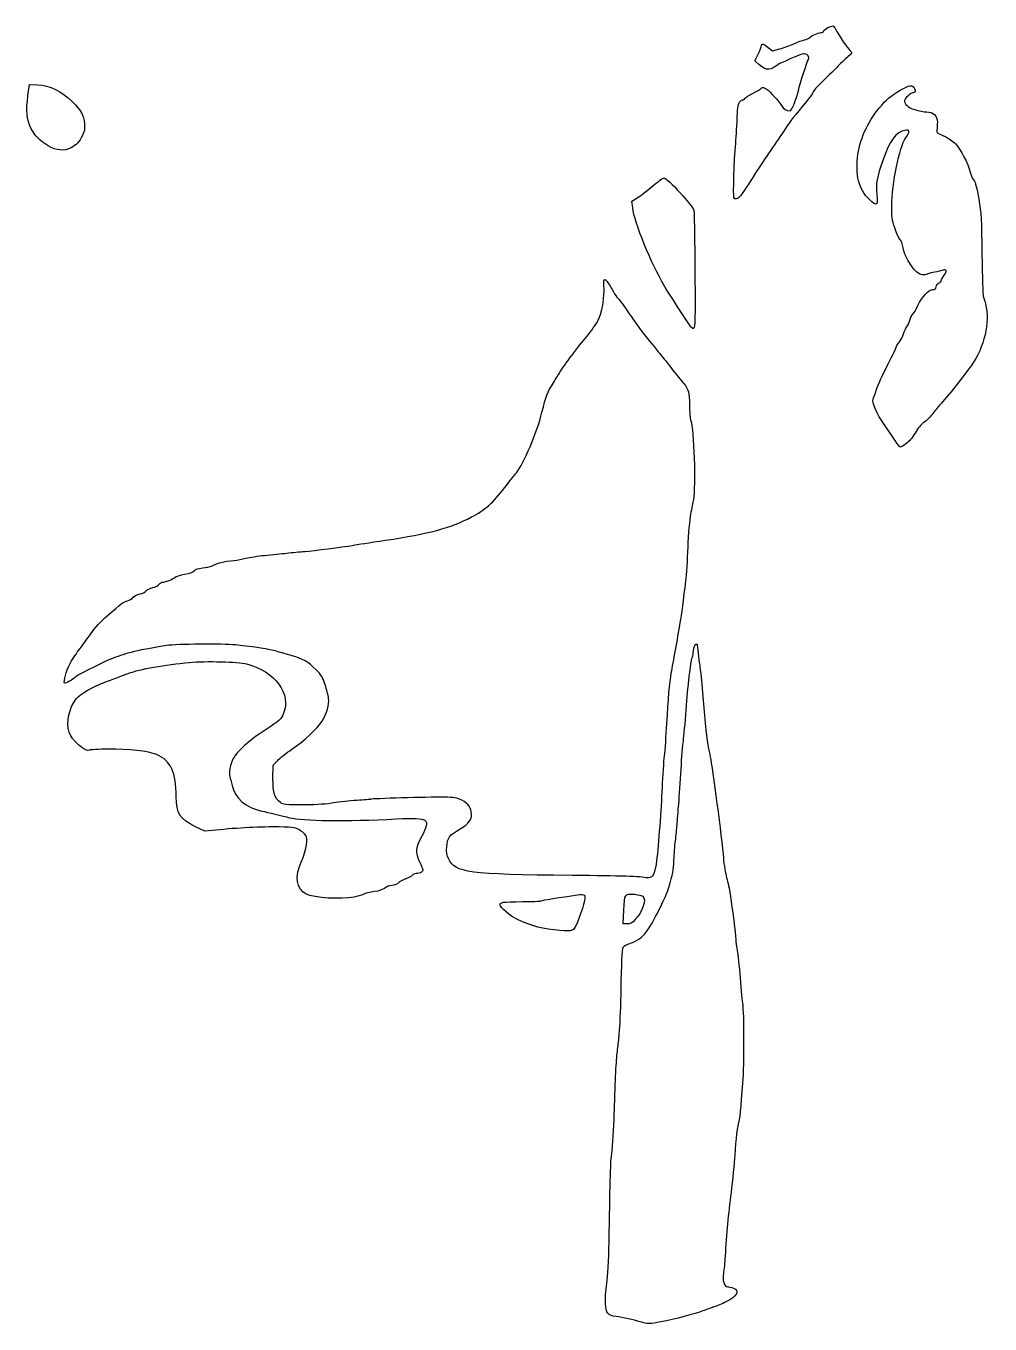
# Model space of a CAD drawing. Header units: centimetres. Extents: x -14 to 13.3, y -17.7 to 18.7.
# Drawn here: x -10.76 to 12.08, y -16.63 to 14.13 of the extents above; entities that cross this region are included whole.
import ezdxf

# ---------------------------------------------------------------- set-up
doc = ezdxf.new("R2010")
doc.units = ezdxf.units.CM
doc.header["$MEASUREMENT"] = 0
doc.layers.add('Layer 1', color=7, linetype='Continuous')

msp = doc.modelspace()

# ---------------------------------------------------------------- linework, layer by layer
at = {"layer": 'Layer 1'}
for points, knots in [([(6.15045, 10.08467), (6.18012, 10.11741), (6.30957, 10.31089), (6.43811, 10.51462), (6.43811, 10.51462), (6.56666, 10.71835), (6.72326, 10.95647), (6.78612, 11.04379), (6.78612, 11.04379), (6.84899, 11.1311), (6.98914, 11.33673), (7.09757, 11.50075), (7.09757, 11.50075), (7.36714, 11.90851), (7.35831, 11.89661), (7.6337, 12.22365), (7.6337, 12.22365), (7.76831, 12.38351), (7.87844, 12.52827), (7.87844, 12.54534), (7.87844, 12.54534), (7.87844, 12.56241), (7.90767, 12.60659), (7.9434, 12.64352), (7.9434, 12.64352), (8.19143, 12.89987), (8.60702, 13.30897), (8.7029, 13.39115), (8.7029, 13.39115), (8.81769, 13.48954), (8.8177, 13.48956), (8.76245, 13.53667), (8.76245, 13.53667), (8.70476, 13.58585), (8.49878, 13.8918), (8.42344, 14.04019), (8.42344, 14.04019), (8.39943, 14.08748), (8.36996, 14.12618), (8.35795, 14.12618), (8.35795, 14.12618), (8.29428, 14.12618), (8.16491, 14.06125), (8.14153, 14.01756), (8.14153, 14.01756), (8.12677, 13.98999), (8.09276, 13.96743), (8.06594, 13.96743), (8.06594, 13.96743), (7.99816, 13.96743), (7.84103, 13.89895), (7.80262, 13.85266), (7.80262, 13.85266), (7.78507, 13.83151), (7.72934, 13.80645), (7.67878, 13.79697), (7.67878, 13.79697), (7.62822, 13.78748), (7.51501, 13.74575), (7.4272, 13.70422), (7.4272, 13.70422), (7.33939, 13.66269), (7.19047, 13.60785), (7.09627, 13.58235), (7.09627, 13.58235), (7.09627, 13.58235), (6.92499, 13.53599), (6.92499, 13.53599), (6.92499, 13.53599), (6.92499, 13.53599), (6.82118, 13.61942), (6.82118, 13.61942), (6.82118, 13.61942), (6.70528, 13.71256), (6.66135, 13.72366), (6.66135, 13.65982), (6.66135, 13.65982), (6.66135, 13.63615), (6.62508, 13.54542), (6.58076, 13.45819), (6.58076, 13.45819), (6.53643, 13.37096), (6.50369, 13.29637), (6.508, 13.29242), (6.508, 13.29242), (6.74837, 13.07247), (6.8332, 13.05204), (7.00111, 13.17368), (7.00111, 13.17368), (7.06137, 13.21734), (7.11739, 13.25306), (7.12559, 13.25306), (7.12559, 13.25306), (7.13379, 13.25306), (7.1964, 13.27855), (7.26472, 13.3097), (7.26472, 13.3097), (7.53366, 13.43232), (7.62071, 13.46472), (7.68125, 13.46472), (7.68125, 13.46472), (7.7548, 13.46472), (7.80682, 13.38761), (7.77145, 13.331), (7.77145, 13.331), (7.73885, 13.27883), (7.57625, 12.77092), (7.53474, 12.59159), (7.53474, 12.59159), (7.48754, 12.38772), (7.37596, 12.11527), (7.33983, 12.1157), (7.33983, 12.1157), (7.25132, 12.11676), (7.18503, 12.15779), (7.13252, 12.24402), (7.13252, 12.24402), (7.1003, 12.29694), (7.00302, 12.41465), (6.91636, 12.5056), (6.91636, 12.5056), (6.76689, 12.66246), (6.68519, 12.7045), (6.6477, 12.64385), (6.6477, 12.64385), (6.63848, 12.62894), (6.54848, 12.57521), (6.4477, 12.52445), (6.4477, 12.52445), (6.34692, 12.4737), (6.26446, 12.42042), (6.26446, 12.40605), (6.26446, 12.40605), (6.26446, 12.39168), (6.24844, 12.37992), (6.22887, 12.37992), (6.22887, 12.37992), (6.2093, 12.37992), (6.17225, 12.35668), (6.14654, 12.32827), (6.14654, 12.32827), (6.10938, 12.28721), (6.09748, 12.21534), (6.08851, 11.9777), (6.08851, 11.9777), (6.0823, 11.81329), (6.06486, 11.52994), (6.04975, 11.34804), (6.04975, 11.34804), (6.01423, 10.92037), (5.98873, 10.11877), (6.00897, 10.06604), (6.00897, 10.06604), (6.03126, 10.00795), (6.08764, 10.01537), (6.15042, 10.08466), (6.15042, 10.08466), (6.15042, 10.08466), (6.15045, 10.08467), (6.15045, 10.08467)], [0, 0, 0, 0, 0.02439024, 0.02439024, 0.02439024, 0.02439024, 0.04878049, 0.04878049, 0.04878049, 0.04878049, 0.07317073, 0.07317073, 0.07317073, 0.07317073, 0.09756098, 0.09756098, 0.09756098, 0.09756098, 0.12195122, 0.12195122, 0.12195122, 0.12195122, 0.14634146, 0.14634146, 0.14634146, 0.14634146, 0.17073171, 0.17073171, 0.17073171, 0.17073171, 0.19512195, 0.19512195, 0.19512195, 0.19512195, 0.2195122, 0.2195122, 0.2195122, 0.2195122, 0.24390244, 0.24390244, 0.24390244, 0.24390244, 0.26829268, 0.26829268, 0.26829268, 0.26829268, 0.29268293, 0.29268293, 0.29268293, 0.29268293, 0.31707317, 0.31707317, 0.31707317, 0.31707317, 0.34146341, 0.34146341, 0.34146341, 0.34146341, 0.36585366, 0.36585366, 0.36585366, 0.36585366, 0.3902439, 0.3902439, 0.3902439, 0.3902439, 0.41463415, 0.41463415, 0.41463415, 0.41463415, 0.43902439, 0.43902439, 0.43902439, 0.43902439, 0.46341463, 0.46341463, 0.46341463, 0.46341463, 0.48780488, 0.48780488, 0.48780488, 0.48780488, 0.51219512, 0.51219512, 0.51219512, 0.51219512, 0.53658537, 0.53658537, 0.53658537, 0.53658537, 0.56097561, 0.56097561, 0.56097561, 0.56097561, 0.58536585, 0.58536585, 0.58536585, 0.58536585, 0.6097561, 0.6097561, 0.6097561, 0.6097561, 0.63414634, 0.63414634, 0.63414634, 0.63414634, 0.65853659, 0.65853659, 0.65853659, 0.65853659, 0.68292683, 0.68292683, 0.68292683, 0.68292683, 0.70731707, 0.70731707, 0.70731707, 0.70731707, 0.73170732, 0.73170732, 0.73170732, 0.73170732, 0.75609756, 0.75609756, 0.75609756, 0.75609756, 0.7804878, 0.7804878, 0.7804878, 0.7804878, 0.80487805, 0.80487805, 0.80487805, 0.80487805, 0.82926829, 0.82926829, 0.82926829, 0.82926829, 0.85365854, 0.85365854, 0.85365854, 0.85365854, 0.87804878, 0.87804878, 0.87804878, 0.87804878, 0.90243902, 0.90243902, 0.90243902, 0.90243902, 0.92682927, 0.92682927, 0.92682927, 0.92682927, 0.95121951, 0.95121951, 0.95121951, 0.95121951, 1, 1, 1, 1]), ([(-9.69546, 11.23965), (-9.57352, 11.30218), (-9.50122, 11.38034), (-9.4251, 11.53188), (-9.4251, 11.53188), (-9.37694, 11.62775), (-9.36839, 11.67944), (-9.37895, 11.81089), (-9.37895, 11.81089), (-9.39583, 12.02122), (-9.44827, 12.11702), (-9.66554, 12.33445), (-9.66554, 12.33445), (-9.90938, 12.57848), (-10.2027, 12.71995), (-10.48589, 12.73013), (-10.48589, 12.73013), (-10.48589, 12.73013), (-10.68037, 12.73712), (-10.68037, 12.73712), (-10.68037, 12.73712), (-10.68037, 12.73712), (-10.71568, 12.47254), (-10.71568, 12.47254), (-10.71568, 12.47254), (-10.76284, 12.11923), (-10.74296, 11.90547), (-10.64434, 11.70525), (-10.64434, 11.70525), (-10.55248, 11.51877), (-10.44952, 11.41301), (-10.23386, 11.28362), (-10.23386, 11.28362), (-10.0467, 11.17133), (-9.85864, 11.15597), (-9.69547, 11.23965), (-9.69547, 11.23965), (-9.69547, 11.23965), (-9.69546, 11.23965), (-9.69546, 11.23965)], [0, 0, 0, 0, 0.09090909, 0.09090909, 0.09090909, 0.09090909, 0.18181818, 0.18181818, 0.18181818, 0.18181818, 0.27272727, 0.27272727, 0.27272727, 0.27272727, 0.36363636, 0.36363636, 0.36363636, 0.36363636, 0.45454545, 0.45454545, 0.45454545, 0.45454545, 0.54545455, 0.54545455, 0.54545455, 0.54545455, 0.63636364, 0.63636364, 0.63636364, 0.63636364, 0.72727273, 0.72727273, 0.72727273, 0.72727273, 0.81818182, 0.81818182, 0.81818182, 0.81818182, 1, 1, 1, 1]), ([(10.08329, 4.22773), (10.15321, 4.27583), (10.23251, 4.3695), (10.2977, 4.48097), (10.2977, 4.48097), (10.36084, 4.58894), (10.44319, 4.68716), (10.50901, 4.73303), (10.50901, 4.73303), (10.56833, 4.77437), (10.66449, 4.87037), (10.7227, 4.94637), (10.7227, 4.94637), (10.78091, 5.02237), (10.8583, 5.117), (10.89468, 5.15665), (10.89468, 5.15665), (11.0244, 5.29804), (11.50214, 5.89609), (11.63057, 6.07785), (11.63057, 6.07785), (11.94258, 6.51943), (12.07522, 7.09486), (11.96819, 7.54253), (11.96819, 7.54253), (11.94847, 7.62503), (11.92392, 7.70614), (11.91364, 7.72277), (11.91364, 7.72277), (11.90336, 7.73941), (11.88962, 8.18043), (11.8831, 8.70283), (11.8831, 8.70283), (11.87271, 9.53666), (11.86377, 9.69769), (11.80991, 10.02157), (11.80991, 10.02157), (11.76485, 10.29253), (11.73268, 10.4128), (11.68876, 10.47447), (11.68876, 10.47447), (11.65587, 10.52065), (11.61812, 10.60671), (11.60487, 10.66571), (11.60487, 10.66571), (11.56231, 10.85515), (11.37304, 11.21516), (11.25513, 11.33097), (11.25513, 11.33097), (11.19372, 11.39129), (11.08452, 11.46919), (11.01246, 11.50408), (11.01246, 11.50408), (10.94041, 11.53897), (10.8636, 11.57612), (10.84177, 11.58663), (10.84177, 11.58663), (10.81671, 11.5987), (10.80676, 11.62895), (10.81476, 11.66871), (10.81476, 11.66871), (10.82173, 11.70334), (10.82733, 11.78362), (10.8272, 11.8471), (10.8272, 11.8471), (10.82688, 12.00035), (10.73184, 12.08887), (10.56762, 12.08887), (10.56762, 12.08887), (10.50577, 12.08887), (10.3813, 12.11382), (10.29102, 12.1443), (10.29102, 12.1443), (10.12896, 12.19903), (10.04802, 12.26987), (10.04802, 12.35698), (10.04802, 12.35698), (10.04802, 12.4074), (10.19172, 12.53865), (10.24693, 12.53865), (10.24693, 12.53865), (10.30086, 12.53865), (10.31856, 12.58392), (10.2874, 12.64214), (10.2874, 12.64214), (10.23389, 12.74213), (10.1643, 12.73415), (9.94859, 12.6033), (9.94859, 12.6033), (9.69253, 12.44797), (9.63038, 12.39573), (9.45541, 12.18874), (9.45541, 12.18874), (9.17343, 11.85515), (8.97688, 11.40725), (8.93549, 11.00396), (8.93549, 11.00396), (8.88566, 10.51836), (8.99001, 10.19952), (9.27813, 9.95709), (9.27813, 9.95709), (9.39643, 9.85755), (9.42017, 9.89335), (9.39204, 10.12888), (9.39204, 10.12888), (9.36376, 10.36563), (9.39939, 10.57126), (9.53222, 10.93792), (9.53222, 10.93792), (9.70434, 11.41305), (9.85218, 11.61482), (10.05624, 11.6531), (10.05624, 11.6531), (10.18102, 11.67651), (10.18627, 11.6272), (10.07561, 11.47141), (10.07561, 11.47141), (9.93079, 11.26754), (9.74934, 10.38444), (9.74582, 9.86636), (9.74582, 9.86636), (9.74399, 9.59713), (9.75251, 9.53658), (9.81977, 9.34055), (9.81977, 9.34055), (9.86158, 9.2187), (9.91659, 9.09821), (9.94202, 9.07278), (9.94202, 9.07278), (9.96745, 9.04735), (10.00076, 8.95655), (10.01605, 8.87099), (10.01605, 8.87099), (10.04818, 8.69117), (10.19886, 8.42036), (10.33166, 8.30376), (10.33166, 8.30376), (10.42326, 8.22333), (10.51692, 8.20598), (10.60501, 8.25313), (10.60501, 8.25313), (10.63294, 8.26808), (10.70658, 8.28739), (10.76864, 8.29604), (10.76864, 8.29604), (10.8307, 8.30469), (10.9102, 8.32267), (10.94531, 8.33599), (10.94531, 8.33599), (11.04858, 8.37516), (11.06899, 8.32217), (10.99036, 8.21907), (10.99036, 8.21907), (10.9523, 8.16917), (10.92116, 8.115), (10.92116, 8.0987), (10.92116, 8.0987), (10.92116, 8.0824), (10.89749, 8.05639), (10.86856, 8.0409), (10.86856, 8.0409), (10.83963, 8.02542), (10.80857, 7.98333), (10.79955, 7.94737), (10.79955, 7.94737), (10.78747, 7.89925), (10.76536, 7.88199), (10.71576, 7.88199), (10.71576, 7.88199), (10.62303, 7.88199), (10.46801, 7.71305), (10.3675, 7.50247), (10.3675, 7.50247), (10.32312, 7.40947), (10.26888, 7.31851), (10.24698, 7.30033), (10.24698, 7.30033), (10.22508, 7.28215), (10.19411, 7.21807), (10.17815, 7.15792), (10.17815, 7.15792), (10.16219, 7.09777), (10.12841, 7.02474), (10.10308, 6.99564), (10.10308, 6.99564), (10.07775, 6.96654), (10.04278, 6.89266), (10.02536, 6.83147), (10.02536, 6.83147), (10.00795, 6.77028), (9.96425, 6.68522), (9.92826, 6.64244), (9.92826, 6.64244), (9.89227, 6.59967), (9.86282, 6.55319), (9.86282, 6.53915), (9.86282, 6.53915), (9.86282, 6.52512), (9.7693, 6.33038), (9.65499, 6.10641), (9.65499, 6.10641), (9.54068, 5.88243), (9.4199, 5.61584), (9.38658, 5.51397), (9.38658, 5.51397), (9.35326, 5.41211), (9.3164, 5.30903), (9.30468, 5.28491), (9.30468, 5.28491), (9.27062, 5.21486), (9.39701, 4.92945), (9.57233, 4.68053), (9.57233, 4.68053), (9.65945, 4.55684), (9.7753, 4.38717), (9.82977, 4.3035), (9.82977, 4.3035), (9.88425, 4.21983), (9.93861, 4.15136), (9.95059, 4.15136), (9.95059, 4.15136), (9.96256, 4.15136), (10.02228, 4.18571), (10.08331, 4.2277), (10.08331, 4.2277), (10.08331, 4.2277), (10.08329, 4.22773), (10.08329, 4.22773)], [0, 0, 0, 0, 0.01724138, 0.01724138, 0.01724138, 0.01724138, 0.03448276, 0.03448276, 0.03448276, 0.03448276, 0.05172414, 0.05172414, 0.05172414, 0.05172414, 0.06896552, 0.06896552, 0.06896552, 0.06896552, 0.0862069, 0.0862069, 0.0862069, 0.0862069, 0.10344828, 0.10344828, 0.10344828, 0.10344828, 0.12068966, 0.12068966, 0.12068966, 0.12068966, 0.13793103, 0.13793103, 0.13793103, 0.13793103, 0.15517241, 0.15517241, 0.15517241, 0.15517241, 0.17241379, 0.17241379, 0.17241379, 0.17241379, 0.18965517, 0.18965517, 0.18965517, 0.18965517, 0.20689655, 0.20689655, 0.20689655, 0.20689655, 0.22413793, 0.22413793, 0.22413793, 0.22413793, 0.24137931, 0.24137931, 0.24137931, 0.24137931, 0.25862069, 0.25862069, 0.25862069, 0.25862069, 0.27586207, 0.27586207, 0.27586207, 0.27586207, 0.29310345, 0.29310345, 0.29310345, 0.29310345, 0.31034483, 0.31034483, 0.31034483, 0.31034483, 0.32758621, 0.32758621, 0.32758621, 0.32758621, 0.34482759, 0.34482759, 0.34482759, 0.34482759, 0.36206897, 0.36206897, 0.36206897, 0.36206897, 0.37931034, 0.37931034, 0.37931034, 0.37931034, 0.39655172, 0.39655172, 0.39655172, 0.39655172, 0.4137931, 0.4137931, 0.4137931, 0.4137931, 0.43103448, 0.43103448, 0.43103448, 0.43103448, 0.44827586, 0.44827586, 0.44827586, 0.44827586, 0.46551724, 0.46551724, 0.46551724, 0.46551724, 0.48275862, 0.48275862, 0.48275862, 0.48275862, 0.5, 0.5, 0.5, 0.5, 0.51724138, 0.51724138, 0.51724138, 0.51724138, 0.53448276, 0.53448276, 0.53448276, 0.53448276, 0.55172414, 0.55172414, 0.55172414, 0.55172414, 0.56896552, 0.56896552, 0.56896552, 0.56896552, 0.5862069, 0.5862069, 0.5862069, 0.5862069, 0.60344828, 0.60344828, 0.60344828, 0.60344828, 0.62068966, 0.62068966, 0.62068966, 0.62068966, 0.63793103, 0.63793103, 0.63793103, 0.63793103, 0.65517241, 0.65517241, 0.65517241, 0.65517241, 0.67241379, 0.67241379, 0.67241379, 0.67241379, 0.68965517, 0.68965517, 0.68965517, 0.68965517, 0.70689655, 0.70689655, 0.70689655, 0.70689655, 0.72413793, 0.72413793, 0.72413793, 0.72413793, 0.74137931, 0.74137931, 0.74137931, 0.74137931, 0.75862069, 0.75862069, 0.75862069, 0.75862069, 0.77586207, 0.77586207, 0.77586207, 0.77586207, 0.79310345, 0.79310345, 0.79310345, 0.79310345, 0.81034483, 0.81034483, 0.81034483, 0.81034483, 0.82758621, 0.82758621, 0.82758621, 0.82758621, 0.84482759, 0.84482759, 0.84482759, 0.84482759, 0.86206897, 0.86206897, 0.86206897, 0.86206897, 0.87931034, 0.87931034, 0.87931034, 0.87931034, 0.89655172, 0.89655172, 0.89655172, 0.89655172, 0.9137931, 0.9137931, 0.9137931, 0.9137931, 0.93103448, 0.93103448, 0.93103448, 0.93103448, 0.94827586, 0.94827586, 0.94827586, 0.94827586, 0.96551724, 0.96551724, 0.96551724, 0.96551724, 1, 1, 1, 1]), ([(5.08336, 8.32519), (5.07802, 9.07826), (5.06782, 9.71998), (5.0607, 9.75122), (5.0607, 9.75122), (5.03534, 9.86253), (4.43007, 10.52784), (4.35417, 10.52784), (4.35417, 10.52784), (4.32743, 10.52784), (4.20755, 10.44305), (4.08778, 10.33941), (4.08778, 10.33941), (3.96801, 10.23577), (3.80739, 10.11083), (3.73085, 10.06177), (3.73085, 10.06177), (3.73085, 10.06177), (3.59169, 9.97255), (3.59169, 9.97255), (3.59169, 9.97255), (3.59169, 9.97255), (3.60949, 9.82025), (3.60949, 9.82025), (3.60949, 9.82025), (3.65062, 9.46821), (4.04822, 8.49051), (4.36366, 7.96576), (4.36366, 7.96576), (4.53571, 7.67954), (4.93499, 7.06424), (4.98888, 7.00227), (4.98888, 7.00227), (5.09198, 6.88372), (5.09345, 6.90433), (5.08337, 8.32519), (5.08337, 8.32519), (5.08337, 8.32519), (5.08336, 8.32519), (5.08336, 8.32519)], [0, 0, 0, 0, 0.09090909, 0.09090909, 0.09090909, 0.09090909, 0.18181818, 0.18181818, 0.18181818, 0.18181818, 0.27272727, 0.27272727, 0.27272727, 0.27272727, 0.36363636, 0.36363636, 0.36363636, 0.36363636, 0.45454545, 0.45454545, 0.45454545, 0.45454545, 0.54545455, 0.54545455, 0.54545455, 0.54545455, 0.63636364, 0.63636364, 0.63636364, 0.63636364, 0.72727273, 0.72727273, 0.72727273, 0.72727273, 0.81818182, 0.81818182, 0.81818182, 0.81818182, 1, 1, 1, 1]), ([(4.02757, -6.04509), (4.09897, -6.01769), (4.15065, -5.88237), (4.17642, -5.65536), (4.17642, -5.65536), (4.22223, -5.25178), (4.283, -4.43568), (4.30576, -3.9184), (4.30576, -3.9184), (4.31825, -3.63463), (4.34076, -3.29531), (4.35579, -3.16434), (4.35579, -3.16434), (4.37082, -3.03337), (4.39578, -2.68809), (4.41125, -2.39705), (4.41125, -2.39705), (4.44148, -1.82859), (4.47798, -1.41835), (4.5172, -1.20642), (4.5172, -1.20642), (4.5662, -0.94167), (4.66013, -0.41133), (4.73043, -0.00257), (4.73043, -0.00257), (4.75704, 0.15218), (4.81202, 0.56282), (4.86148, 0.97639), (4.86148, 0.97639), (4.87802, 1.11463), (4.90193, 1.47778), (4.91463, 1.78337), (4.91463, 1.78337), (4.92733, 2.08896), (4.95737, 2.4402), (4.98139, 2.56389), (4.98139, 2.56389), (5.00541, 2.68758), (5.03534, 2.84236), (5.04788, 2.90785), (5.04788, 2.90785), (5.10547, 3.2084), (5.05984, 4.58644), (4.98612, 4.77316), (4.98612, 4.77316), (4.96868, 4.81732), (4.95478, 4.98165), (4.95478, 5.14358), (4.95478, 5.14358), (4.95478, 5.43948), (4.93203, 5.52588), (4.82031, 5.65431), (4.82031, 5.65431), (4.77423, 5.70728), (4.62866, 5.88856), (4.47311, 6.08667), (4.47311, 6.08667), (4.3836, 6.20068), (4.18227, 6.44992), (3.82435, 6.88983), (3.82435, 6.88983), (3.79761, 6.9227), (3.51824, 7.32154), (3.40119, 7.49397), (3.40119, 7.49397), (3.35344, 7.56431), (3.29056, 7.64519), (3.26145, 7.6737), (3.26145, 7.6737), (3.23235, 7.70221), (3.18472, 7.7704), (3.15562, 7.82523), (3.15562, 7.82523), (3.06714, 7.99193), (2.97973, 8.12015), (2.95457, 8.12015), (2.95457, 8.12015), (2.92653, 8.12015), (2.92597, 8.11395), (2.93039, 7.85461), (2.93039, 7.85461), (2.93466, 7.60414), (2.87687, 7.3221), (2.78353, 7.13786), (2.78353, 7.13786), (2.74391, 7.05966), (2.62562, 6.89447), (2.52066, 6.77078), (2.52066, 6.77078), (2.32764, 6.5433), (1.98281, 6.08262), (1.88562, 5.9224), (1.88562, 5.9224), (1.85652, 5.87442), (1.78778, 5.7629), (1.73288, 5.67459), (1.73288, 5.67459), (1.58572, 5.43788), (1.557, 5.3641), (1.46045, 4.97476), (1.46045, 4.97476), (1.33943, 4.48678), (1.03209, 3.75885), (0.85618, 3.54357), (0.85618, 3.54357), (0.81119, 3.48851), (0.68662, 3.32893), (0.57936, 3.18893), (0.57936, 3.18893), (0.30806, 2.83484), (0.1063, 2.65643), (-0.20681, 2.49372), (-0.20681, 2.49372), (-0.71223, 2.23108), (-1.21989, 2.0939), (-2.24187, 1.94382), (-2.24187, 1.94382), (-2.66563, 1.88159), (-2.88612, 1.84754), (-3.03562, 1.82126), (-3.03562, 1.82126), (-3.26019, 1.78179), (-3.95107, 1.6938), (-4.1601, 1.67805), (-4.1601, 1.67805), (-4.26924, 1.66983), (-4.45974, 1.6517), (-4.58343, 1.63776), (-4.58343, 1.63776), (-4.70712, 1.62382), (-4.94051, 1.60009), (-5.10207, 1.58502), (-5.10207, 1.58502), (-5.26363, 1.56995), (-5.46604, 1.53908), (-5.55186, 1.51641), (-5.55186, 1.51641), (-5.63769, 1.49374), (-5.76148, 1.47018), (-5.82697, 1.46406), (-5.82697, 1.46406), (-6.08182, 1.44021), (-6.23612, 1.40201), (-6.36937, 1.32979), (-6.36937, 1.32979), (-6.39847, 1.31401), (-6.49322, 1.29414), (-6.57991, 1.28562), (-6.57991, 1.28562), (-6.69132, 1.27467), (-6.74949, 1.25506), (-6.77835, 1.21873), (-6.77835, 1.21873), (-6.80582, 1.18413), (-6.87971, 1.15712), (-7.00437, 1.1361), (-7.00437, 1.1361), (-7.10623, 1.11893), (-7.21092, 1.08557), (-7.23701, 1.06198), (-7.23701, 1.06198), (-7.28891, 1.01504), (-7.45441, 0.95098), (-7.52542, 0.95035), (-7.52542, 0.95035), (-7.55006, 0.95014), (-7.5865, 0.9267), (-7.60641, 0.89829), (-7.60641, 0.89829), (-7.62631, 0.86988), (-7.69484, 0.83489), (-7.7587, 0.82054), (-7.7587, 0.82054), (-7.82256, 0.80619), (-7.89327, 0.77072), (-7.91584, 0.74172), (-7.91584, 0.74172), (-7.93841, 0.71272), (-8.00369, 0.68049), (-8.06092, 0.6701), (-8.06092, 0.6701), (-8.11815, 0.65971), (-8.19019, 0.62399), (-8.22101, 0.59074), (-8.22101, 0.59074), (-8.25183, 0.55748), (-8.31216, 0.52169), (-8.35508, 0.5112), (-8.35508, 0.5112), (-8.44218, 0.48991), (-8.50299, 0.44479), (-8.84055, 0.15101), (-8.84055, 0.15101), (-8.99026, 0.02071), (-9.12906, -0.13175), (-9.22595, -0.27232), (-9.22595, -0.27232), (-9.30923, -0.39316), (-9.44039, -0.57359), (-9.51743, -0.67329), (-9.51743, -0.67329), (-9.59446, -0.77299), (-9.68827, -0.91586), (-9.72589, -0.99079), (-9.72589, -0.99079), (-9.80774, -1.15378), (-9.87767, -1.4093), (-9.84887, -1.44016), (-9.84887, -1.44016), (-9.82903, -1.46143), (-9.63035, -1.35252), (-9.6003, -1.30389), (-9.6003, -1.30389), (-9.58059, -1.27199), (-9.0533, -1.00147), (-8.79712, -0.89182), (-8.79712, -0.89182), (-8.6839, -0.84336), (-8.48425, -0.77318), (-8.35344, -0.73586), (-8.35344, -0.73586), (-8.13339, -0.67308), (-8.00252, -0.64729), (-7.42769, -0.55342), (-7.42769, -0.55342), (-7.19899, -0.51608), (-6.09841, -0.50495), (-5.8005, -0.53697), (-5.8005, -0.53697), (-5.34108, -0.58635), (-4.98952, -0.64107), (-4.82779, -0.68838), (-4.82779, -0.68838), (-4.72976, -0.71706), (-4.56253, -0.76426), (-4.45617, -0.79327), (-4.45617, -0.79327), (-4.21193, -0.85989), (-4.07463, -0.94041), (-3.88933, -1.12571), (-3.88933, -1.12571), (-3.76534, -1.2497), (-3.73198, -1.30472), (-3.67595, -1.47766), (-3.67595, -1.47766), (-3.63942, -1.5904), (-3.60218, -1.73622), (-3.59318, -1.80171), (-3.59318, -1.80171), (-3.57247, -1.95245), (-3.63296, -2.16322), (-3.74849, -2.34285), (-3.74849, -2.34285), (-3.86335, -2.52146), (-4.17319, -2.81002), (-4.46467, -3.00985), (-4.46467, -3.00985), (-4.59546, -3.09952), (-4.74901, -3.22101), (-4.80587, -3.27982), (-4.80587, -3.27982), (-4.80587, -3.27982), (-4.90926, -3.38675), (-4.90926, -3.38675), (-4.90926, -3.38675), (-4.90926, -3.38675), (-4.91109, -3.69886), (-4.91109, -3.69886), (-4.91109, -3.69886), (-4.91313, -4.04747), (-4.87503, -4.17066), (-4.73328, -4.27385), (-4.73328, -4.27385), (-4.66359, -4.32457), (-4.62393, -4.32827), (-4.17765, -4.32557), (-4.17765, -4.32557), (-3.85023, -4.32359), (-3.62359, -4.30862), (-3.46652, -4.27859), (-3.46652, -4.27859), (-3.33972, -4.25435), (-3.09564, -4.22769), (-2.92412, -4.21934), (-2.92412, -4.21934), (-2.7526, -4.21099), (-2.60432, -4.19929), (-2.59461, -4.19334), (-2.59461, -4.19334), (-2.57199, -4.17949), (-1.24915, -4.14265), (-0.86603, -4.1452), (-0.86603, -4.1452), (-0.60445, -4.14694), (-0.56098, -4.15432), (-0.43669, -4.2181), (-0.43669, -4.2181), (-0.28298, -4.29697), (-0.21197, -4.40105), (-0.2087, -4.55228), (-0.2087, -4.55228), (-0.20582, -4.68567), (-0.27898, -4.7785), (-0.47946, -4.89584), (-0.47946, -4.89584), (-0.7404, -5.04856), (-0.77784, -5.09848), (-0.79328, -5.31423), (-0.79328, -5.31423), (-0.8038, -5.46127), (-0.79619, -5.51521), (-0.75296, -5.5999), (-0.75296, -5.5999), (-0.57994, -5.93892), (-0.30993, -5.97557), (2.17668, -5.99761), (2.17668, -5.99761), (3.36228, -6.00812), (3.77742, -6.02215), (3.96707, -6.05814), (3.96707, -6.05814), (3.9768, -6.05999), (4.00402, -6.0541), (4.02758, -6.04506), (4.02758, -6.04506), (4.02758, -6.04506), (4.02757, -6.04509), (4.02757, -6.04509)], [0, 0, 0, 0, 0.01204819, 0.01204819, 0.01204819, 0.01204819, 0.02409639, 0.02409639, 0.02409639, 0.02409639, 0.03614458, 0.03614458, 0.03614458, 0.03614458, 0.04819277, 0.04819277, 0.04819277, 0.04819277, 0.06024096, 0.06024096, 0.06024096, 0.06024096, 0.07228916, 0.07228916, 0.07228916, 0.07228916, 0.08433735, 0.08433735, 0.08433735, 0.08433735, 0.09638554, 0.09638554, 0.09638554, 0.09638554, 0.10843373, 0.10843373, 0.10843373, 0.10843373, 0.12048193, 0.12048193, 0.12048193, 0.12048193, 0.13253012, 0.13253012, 0.13253012, 0.13253012, 0.14457831, 0.14457831, 0.14457831, 0.14457831, 0.15662651, 0.15662651, 0.15662651, 0.15662651, 0.1686747, 0.1686747, 0.1686747, 0.1686747, 0.18072289, 0.18072289, 0.18072289, 0.18072289, 0.19277108, 0.19277108, 0.19277108, 0.19277108, 0.20481928, 0.20481928, 0.20481928, 0.20481928, 0.21686747, 0.21686747, 0.21686747, 0.21686747, 0.22891566, 0.22891566, 0.22891566, 0.22891566, 0.24096386, 0.24096386, 0.24096386, 0.24096386, 0.25301205, 0.25301205, 0.25301205, 0.25301205, 0.26506024, 0.26506024, 0.26506024, 0.26506024, 0.27710843, 0.27710843, 0.27710843, 0.27710843, 0.28915663, 0.28915663, 0.28915663, 0.28915663, 0.30120482, 0.30120482, 0.30120482, 0.30120482, 0.31325301, 0.31325301, 0.31325301, 0.31325301, 0.3253012, 0.3253012, 0.3253012, 0.3253012, 0.3373494, 0.3373494, 0.3373494, 0.3373494, 0.34939759, 0.34939759, 0.34939759, 0.34939759, 0.36144578, 0.36144578, 0.36144578, 0.36144578, 0.37349398, 0.37349398, 0.37349398, 0.37349398, 0.38554217, 0.38554217, 0.38554217, 0.38554217, 0.39759036, 0.39759036, 0.39759036, 0.39759036, 0.40963855, 0.40963855, 0.40963855, 0.40963855, 0.42168675, 0.42168675, 0.42168675, 0.42168675, 0.43373494, 0.43373494, 0.43373494, 0.43373494, 0.44578313, 0.44578313, 0.44578313, 0.44578313, 0.45783133, 0.45783133, 0.45783133, 0.45783133, 0.46987952, 0.46987952, 0.46987952, 0.46987952, 0.48192771, 0.48192771, 0.48192771, 0.48192771, 0.4939759, 0.4939759, 0.4939759, 0.4939759, 0.5060241, 0.5060241, 0.5060241, 0.5060241, 0.51807229, 0.51807229, 0.51807229, 0.51807229, 0.53012048, 0.53012048, 0.53012048, 0.53012048, 0.54216867, 0.54216867, 0.54216867, 0.54216867, 0.55421687, 0.55421687, 0.55421687, 0.55421687, 0.56626506, 0.56626506, 0.56626506, 0.56626506, 0.57831325, 0.57831325, 0.57831325, 0.57831325, 0.59036145, 0.59036145, 0.59036145, 0.59036145, 0.60240964, 0.60240964, 0.60240964, 0.60240964, 0.61445783, 0.61445783, 0.61445783, 0.61445783, 0.62650602, 0.62650602, 0.62650602, 0.62650602, 0.63855422, 0.63855422, 0.63855422, 0.63855422, 0.65060241, 0.65060241, 0.65060241, 0.65060241, 0.6626506, 0.6626506, 0.6626506, 0.6626506, 0.6746988, 0.6746988, 0.6746988, 0.6746988, 0.68674699, 0.68674699, 0.68674699, 0.68674699, 0.69879518, 0.69879518, 0.69879518, 0.69879518, 0.71084337, 0.71084337, 0.71084337, 0.71084337, 0.72289157, 0.72289157, 0.72289157, 0.72289157, 0.73493976, 0.73493976, 0.73493976, 0.73493976, 0.74698795, 0.74698795, 0.74698795, 0.74698795, 0.75903614, 0.75903614, 0.75903614, 0.75903614, 0.77108434, 0.77108434, 0.77108434, 0.77108434, 0.78313253, 0.78313253, 0.78313253, 0.78313253, 0.79518072, 0.79518072, 0.79518072, 0.79518072, 0.80722892, 0.80722892, 0.80722892, 0.80722892, 0.81927711, 0.81927711, 0.81927711, 0.81927711, 0.8313253, 0.8313253, 0.8313253, 0.8313253, 0.84337349, 0.84337349, 0.84337349, 0.84337349, 0.85542169, 0.85542169, 0.85542169, 0.85542169, 0.86746988, 0.86746988, 0.86746988, 0.86746988, 0.87951807, 0.87951807, 0.87951807, 0.87951807, 0.89156627, 0.89156627, 0.89156627, 0.89156627, 0.90361446, 0.90361446, 0.90361446, 0.90361446, 0.91566265, 0.91566265, 0.91566265, 0.91566265, 0.92771084, 0.92771084, 0.92771084, 0.92771084, 0.93975904, 0.93975904, 0.93975904, 0.93975904, 0.95180723, 0.95180723, 0.95180723, 0.95180723, 0.96385542, 0.96385542, 0.96385542, 0.96385542, 0.97590361, 0.97590361, 0.97590361, 0.97590361, 1, 1, 1, 1]), ([(4.28011, -16.57524), (4.60887, -16.51179), (5.09005, -16.38545), (5.2723, -16.31473), (5.2723, -16.31473), (5.35961, -16.28084), (5.47868, -16.23842), (5.53688, -16.22044), (5.53688, -16.22044), (5.59509, -16.20246), (5.7222, -16.14802), (5.81935, -16.09946), (5.81935, -16.09946), (6.08131, -15.96851), (6.15641, -15.83025), (5.99595, -15.77432), (5.99595, -15.77432), (5.95012, -15.75834), (5.88998, -15.74527), (5.86231, -15.74527), (5.86231, -15.74527), (5.7787, -15.74527), (5.72723, -15.58328), (5.75856, -15.41872), (5.75856, -15.41872), (5.77285, -15.34366), (5.79152, -15.16318), (5.80004, -15.01766), (5.80004, -15.01766), (5.83131, -14.48396), (5.87351, -14.0264), (5.93913, -13.50953), (5.93913, -13.50953), (5.97608, -13.21849), (6.01623, -12.81963), (6.02835, -12.62318), (6.02835, -12.62318), (6.05108, -12.25486), (6.09353, -11.89704), (6.11949, -11.85504), (6.11949, -11.85504), (6.13581, -11.82863), (6.17018, -11.48348), (6.21294, -10.91662), (6.21294, -10.91662), (6.24744, -10.45928), (6.24645, -9.27082), (6.21135, -9.02344), (6.21135, -9.02344), (6.19709, -8.92293), (6.16718, -8.60692), (6.14488, -8.32119), (6.14488, -8.32119), (6.12257, -8.03546), (6.09475, -7.78221), (6.08305, -7.75842), (6.08305, -7.75842), (6.07135, -7.73463), (6.05953, -7.64968), (6.05677, -7.56964), (6.05677, -7.56964), (6.05232, -7.44037), (6.0133, -7.12258), (5.91869, -6.44516), (5.91869, -6.44516), (5.90243, -6.32874), (5.86527, -6.15212), (5.83611, -6.05265), (5.83611, -6.05265), (5.80695, -5.95319), (5.77224, -5.74483), (5.75899, -5.58963), (5.75899, -5.58963), (5.7185, -5.11571), (5.49694, -3.41353), (5.44674, -3.19078), (5.44674, -3.19078), (5.38646, -2.92329), (5.36359, -2.75403), (5.31269, -2.19859), (5.31269, -2.19859), (5.21731, -1.1577), (5.20648, -1.04894), (5.19203, -0.98657), (5.19203, -0.98657), (5.18425, -0.95297), (5.17136, -0.84013), (5.16338, -0.7358), (5.16338, -0.7358), (5.1554, -0.63147), (5.14208, -0.53511), (5.13378, -0.52168), (5.13378, -0.52168), (5.10809, -0.48011), (5.04738, -0.59019), (5.04738, -0.67835), (5.04738, -0.67835), (5.04738, -0.72433), (5.03571, -0.79647), (5.02144, -0.83866), (5.02144, -0.83866), (4.98101, -0.9582), (4.91875, -1.48873), (4.87558, -2.08146), (4.87558, -2.08146), (4.85393, -2.37874), (4.82472, -2.70232), (4.81068, -2.80054), (4.81068, -2.80054), (4.79663, -2.89876), (4.77212, -3.20533), (4.75621, -3.48182), (4.75621, -3.48182), (4.7403, -3.75831), (4.71564, -4.1274), (4.70143, -4.30203), (4.70143, -4.30203), (4.68721, -4.47666), (4.66959, -4.69692), (4.66228, -4.79151), (4.66228, -4.79151), (4.65496, -4.8861), (4.63714, -5.05874), (4.62267, -5.17516), (4.62267, -5.17516), (4.6082, -5.29158), (4.59244, -5.49994), (4.58764, -5.63818), (4.58764, -5.63818), (4.57914, -5.88323), (4.56495, -5.95845), (4.4653, -6.28648), (4.4653, -6.28648), (4.40184, -6.49539), (4.13513, -7.03865), (3.99772, -7.23891), (3.99772, -7.23891), (3.8469, -7.45871), (3.76278, -7.53019), (3.57992, -7.59396), (3.57992, -7.59396), (3.49313, -7.62423), (3.40742, -7.66388), (3.38944, -7.68207), (3.38944, -7.68207), (3.36575, -7.70605), (3.3524, -7.92994), (3.34095, -8.49568), (3.34095, -8.49568), (3.33226, -8.92497), (3.31819, -9.37145), (3.30969, -9.48787), (3.30969, -9.48787), (3.30119, -9.60429), (3.29089, -9.74716), (3.2868, -9.80537), (3.2868, -9.80537), (3.28271, -9.86358), (3.26692, -10.00645), (3.2517, -10.12287), (3.2517, -10.12287), (3.22322, -10.34075), (3.20431, -10.69894), (3.18116, -11.45902), (3.18116, -11.45902), (3.17385, -11.69913), (3.16252, -11.96131), (3.156, -12.04164), (3.156, -12.04164), (3.14948, -12.12197), (3.13805, -12.29236), (3.13061, -12.42027), (3.13061, -12.42027), (3.12317, -12.54819), (3.11128, -12.66223), (3.10419, -12.67371), (3.10419, -12.67371), (3.09038, -12.69605), (3.06911, -13.48167), (3.05039, -14.66047), (3.05039, -14.66047), (3.04263, -15.14931), (3.02464, -15.47924), (2.99557, -15.66589), (2.99557, -15.66589), (2.96872, -15.83827), (2.95766, -16.01894), (2.96642, -16.14196), (2.96642, -16.14196), (2.98298, -16.37444), (3.02056, -16.4204), (3.2163, -16.44756), (3.2163, -16.44756), (3.37939, -16.47019), (3.62544, -16.52379), (3.79063, -16.57267), (3.79063, -16.57267), (3.96897, -16.62545), (4.01856, -16.62571), (4.28011, -16.57524)], [0, 0, 0, 0, 0.01960784, 0.01960784, 0.01960784, 0.01960784, 0.03921569, 0.03921569, 0.03921569, 0.03921569, 0.05882353, 0.05882353, 0.05882353, 0.05882353, 0.07843137, 0.07843137, 0.07843137, 0.07843137, 0.09803922, 0.09803922, 0.09803922, 0.09803922, 0.11764706, 0.11764706, 0.11764706, 0.11764706, 0.1372549, 0.1372549, 0.1372549, 0.1372549, 0.15686275, 0.15686275, 0.15686275, 0.15686275, 0.17647059, 0.17647059, 0.17647059, 0.17647059, 0.19607843, 0.19607843, 0.19607843, 0.19607843, 0.21568627, 0.21568627, 0.21568627, 0.21568627, 0.23529412, 0.23529412, 0.23529412, 0.23529412, 0.25490196, 0.25490196, 0.25490196, 0.25490196, 0.2745098, 0.2745098, 0.2745098, 0.2745098, 0.29411765, 0.29411765, 0.29411765, 0.29411765, 0.31372549, 0.31372549, 0.31372549, 0.31372549, 0.33333333, 0.33333333, 0.33333333, 0.33333333, 0.35294118, 0.35294118, 0.35294118, 0.35294118, 0.37254902, 0.37254902, 0.37254902, 0.37254902, 0.39215686, 0.39215686, 0.39215686, 0.39215686, 0.41176471, 0.41176471, 0.41176471, 0.41176471, 0.43137255, 0.43137255, 0.43137255, 0.43137255, 0.45098039, 0.45098039, 0.45098039, 0.45098039, 0.47058824, 0.47058824, 0.47058824, 0.47058824, 0.49019608, 0.49019608, 0.49019608, 0.49019608, 0.50980392, 0.50980392, 0.50980392, 0.50980392, 0.52941176, 0.52941176, 0.52941176, 0.52941176, 0.54901961, 0.54901961, 0.54901961, 0.54901961, 0.56862745, 0.56862745, 0.56862745, 0.56862745, 0.58823529, 0.58823529, 0.58823529, 0.58823529, 0.60784314, 0.60784314, 0.60784314, 0.60784314, 0.62745098, 0.62745098, 0.62745098, 0.62745098, 0.64705882, 0.64705882, 0.64705882, 0.64705882, 0.66666667, 0.66666667, 0.66666667, 0.66666667, 0.68627451, 0.68627451, 0.68627451, 0.68627451, 0.70588235, 0.70588235, 0.70588235, 0.70588235, 0.7254902, 0.7254902, 0.7254902, 0.7254902, 0.74509804, 0.74509804, 0.74509804, 0.74509804, 0.76470588, 0.76470588, 0.76470588, 0.76470588, 0.78431373, 0.78431373, 0.78431373, 0.78431373, 0.80392157, 0.80392157, 0.80392157, 0.80392157, 0.82352941, 0.82352941, 0.82352941, 0.82352941, 0.84313725, 0.84313725, 0.84313725, 0.84313725, 0.8627451, 0.8627451, 0.8627451, 0.8627451, 0.88235294, 0.88235294, 0.88235294, 0.88235294, 0.90196078, 0.90196078, 0.90196078, 0.90196078, 0.92156863, 0.92156863, 0.92156863, 0.92156863, 0.94117647, 0.94117647, 0.94117647, 0.94117647, 0.96078431, 0.96078431, 0.96078431, 0.96078431, 1, 1, 1, 1]), ([(-2.98562, -6.50939), (-2.91446, -6.49533), (-2.81921, -6.46699), (-2.77395, -6.4464), (-2.77395, -6.4464), (-2.72869, -6.42582), (-2.60965, -6.39681), (-2.50942, -6.38195), (-2.50942, -6.38195), (-2.39777, -6.3654), (-2.30553, -6.33529), (-2.27129, -6.30423), (-2.27129, -6.30423), (-2.24056, -6.27634), (-2.16195, -6.24679), (-2.09661, -6.23857), (-2.09661, -6.23857), (-2.02569, -6.22964), (-1.96131, -6.20322), (-1.93685, -6.17301), (-1.93685, -6.17301), (-1.91432, -6.14518), (-1.83487, -6.10215), (-1.76029, -6.07738), (-1.76029, -6.07738), (-1.68572, -6.05261), (-1.61809, -6.0151), (-1.61, -5.99402), (-1.61, -5.99402), (-1.60191, -5.97294), (-1.56148, -5.95569), (-1.52014, -5.95569), (-1.52014, -5.95569), (-1.47881, -5.95569), (-1.42246, -5.93921), (-1.39492, -5.91907), (-1.39492, -5.91907), (-1.34649, -5.88366), (-1.34774, -5.87618), (-1.43269, -5.69186), (-1.43269, -5.69186), (-1.54677, -5.44436), (-1.53802, -5.32825), (-1.3856, -5.06669), (-1.3856, -5.06669), (-1.27724, -4.88074), (-1.24556, -4.73416), (-1.30571, -4.69699), (-1.30571, -4.69699), (-1.38658, -4.64701), (-1.56823, -4.63698), (-1.9905, -4.65919), (-1.9905, -4.65919), (-3.17274, -4.72138), (-4.21937, -4.70931), (-4.51727, -4.63006), (-4.51727, -4.63006), (-4.68923, -4.58431), (-5.03664, -4.50179), (-5.1752, -4.47379), (-5.1752, -4.47379), (-5.54581, -4.39888), (-5.82235, -4.16089), (-5.8819, -3.8656), (-5.8819, -3.8656), (-5.89806, -3.7855), (-5.9219, -3.69298), (-5.93489, -3.66), (-5.93489, -3.66), (-5.96339, -3.58764), (-5.92027, -3.36304), (-5.85241, -3.23048), (-5.85241, -3.23048), (-5.76665, -3.06293), (-5.47882, -2.80497), (-5.09658, -2.55308), (-5.09658, -2.55308), (-4.74971, -2.32451), (-4.71939, -2.29785), (-4.66663, -2.17522), (-4.66663, -2.17522), (-4.46273, -1.70124), (-4.86086, -1.15767), (-5.53591, -0.98839), (-5.53591, -0.98839), (-5.74924, -0.93489), (-6.48928, -0.91535), (-6.89643, -0.95246), (-6.89643, -0.95246), (-7.44787, -1.00272), (-8.09212, -1.11688), (-8.32302, -1.20525), (-8.32302, -1.20525), (-8.41267, -1.23956), (-8.6408, -1.32679), (-8.82997, -1.39908), (-8.82997, -1.39908), (-9.22072, -1.54841), (-9.47985, -1.69312), (-9.57036, -1.81254), (-9.57036, -1.81254), (-9.74426, -2.04197), (-9.81086, -2.35191), (-9.74062, -2.60486), (-9.74062, -2.60486), (-9.69111, -2.78318), (-9.35235, -3.08508), (-9.26344, -3.03013), (-9.26344, -3.03013), (-9.24819, -3.0207), (-9.04321, -3.0097), (-8.80794, -3.00569), (-8.80794, -3.00569), (-8.34904, -2.99785), (-7.86432, -3.05322), (-7.66584, -3.13615), (-7.66584, -3.13615), (-7.33631, -3.27384), (-7.20278, -3.56018), (-7.20278, -4.12916), (-7.20278, -4.12916), (-7.20278, -4.53254), (-7.12296, -4.6576), (-6.74639, -4.84419), (-6.74639, -4.84419), (-6.74639, -4.84419), (-6.52654, -4.95313), (-6.52654, -4.95313), (-6.52654, -4.95313), (-6.52654, -4.95313), (-6.26273, -4.92486), (-6.26273, -4.92486), (-6.26273, -4.92486), (-5.77285, -4.87237), (-5.15438, -4.84152), (-4.76754, -4.8503), (-4.76754, -4.8503), (-4.39355, -4.85878), (-4.37932, -4.86122), (-4.25738, -4.93772), (-4.25738, -4.93772), (-4.18201, -4.985), (-4.12526, -5.04255), (-4.11518, -5.0819), (-4.11518, -5.0819), (-4.08793, -5.18842), (-4.1544, -5.49748), (-4.24494, -5.68521), (-4.24494, -5.68521), (-4.40134, -6.00948), (-4.35072, -6.33024), (-4.12567, -6.441), (-4.12567, -6.441), (-3.93433, -6.53518), (-3.30667, -6.57282), (-2.98558, -6.50938), (-2.98558, -6.50938), (-2.98558, -6.50938), (-2.98562, -6.50939), (-2.98562, -6.50939)], [0, 0, 0, 0, 0.02439024, 0.02439024, 0.02439024, 0.02439024, 0.04878049, 0.04878049, 0.04878049, 0.04878049, 0.07317073, 0.07317073, 0.07317073, 0.07317073, 0.09756098, 0.09756098, 0.09756098, 0.09756098, 0.12195122, 0.12195122, 0.12195122, 0.12195122, 0.14634146, 0.14634146, 0.14634146, 0.14634146, 0.17073171, 0.17073171, 0.17073171, 0.17073171, 0.19512195, 0.19512195, 0.19512195, 0.19512195, 0.2195122, 0.2195122, 0.2195122, 0.2195122, 0.24390244, 0.24390244, 0.24390244, 0.24390244, 0.26829268, 0.26829268, 0.26829268, 0.26829268, 0.29268293, 0.29268293, 0.29268293, 0.29268293, 0.31707317, 0.31707317, 0.31707317, 0.31707317, 0.34146341, 0.34146341, 0.34146341, 0.34146341, 0.36585366, 0.36585366, 0.36585366, 0.36585366, 0.3902439, 0.3902439, 0.3902439, 0.3902439, 0.41463415, 0.41463415, 0.41463415, 0.41463415, 0.43902439, 0.43902439, 0.43902439, 0.43902439, 0.46341463, 0.46341463, 0.46341463, 0.46341463, 0.48780488, 0.48780488, 0.48780488, 0.48780488, 0.51219512, 0.51219512, 0.51219512, 0.51219512, 0.53658537, 0.53658537, 0.53658537, 0.53658537, 0.56097561, 0.56097561, 0.56097561, 0.56097561, 0.58536585, 0.58536585, 0.58536585, 0.58536585, 0.6097561, 0.6097561, 0.6097561, 0.6097561, 0.63414634, 0.63414634, 0.63414634, 0.63414634, 0.65853659, 0.65853659, 0.65853659, 0.65853659, 0.68292683, 0.68292683, 0.68292683, 0.68292683, 0.70731707, 0.70731707, 0.70731707, 0.70731707, 0.73170732, 0.73170732, 0.73170732, 0.73170732, 0.75609756, 0.75609756, 0.75609756, 0.75609756, 0.7804878, 0.7804878, 0.7804878, 0.7804878, 0.80487805, 0.80487805, 0.80487805, 0.80487805, 0.82926829, 0.82926829, 0.82926829, 0.82926829, 0.85365854, 0.85365854, 0.85365854, 0.85365854, 0.87804878, 0.87804878, 0.87804878, 0.87804878, 0.90243902, 0.90243902, 0.90243902, 0.90243902, 0.92682927, 0.92682927, 0.92682927, 0.92682927, 0.95121951, 0.95121951, 0.95121951, 0.95121951, 1, 1, 1, 1]), ([(2.30203, -7.10527), (2.42178, -6.81748), (2.50775, -6.49148), (2.47156, -6.4624), (2.47156, -6.4624), (2.45379, -6.44812), (2.38106, -6.44712), (2.29573, -6.45999), (2.29573, -6.45999), (1.60169, -6.56463), (1.44477, -6.59023), (1.42589, -6.6019), (1.42589, -6.6019), (1.41395, -6.60928), (1.2208, -6.61702), (0.99667, -6.61909), (0.99667, -6.61909), (0.52671, -6.62344), (0.4701, -6.63173), (0.4701, -6.69619), (0.4701, -6.69619), (0.4701, -6.75649), (0.7175, -6.96805), (0.86897, -7.03729), (0.86897, -7.03729), (1.23676, -7.20541), (1.4782, -7.26821), (1.88562, -7.30172), (1.88562, -7.30172), (2.1977, -7.32739), (2.2125, -7.32041), (2.30202, -7.10528), (2.30202, -7.10528), (2.30202, -7.10528), (2.30203, -7.10527), (2.30203, -7.10527)], [0, 0, 0, 0, 0.1, 0.1, 0.1, 0.1, 0.2, 0.2, 0.2, 0.2, 0.3, 0.3, 0.3, 0.3, 0.4, 0.4, 0.4, 0.4, 0.5, 0.5, 0.5, 0.5, 0.6, 0.6, 0.6, 0.6, 0.7, 0.7, 0.7, 0.7, 0.8, 0.8, 0.8, 0.8, 1, 1, 1, 1]), ([(3.67195, -7.04327), (3.8485, -6.85768), (3.94211, -6.56667), (3.84989, -6.49013), (3.84989, -6.49013), (3.83155, -6.47491), (3.74523, -6.45467), (3.65807, -6.44514), (3.65807, -6.44514), (3.4246, -6.41962), (3.41629, -6.43169), (3.39817, -6.8222), (3.39817, -6.8222), (3.39817, -6.8222), (3.38313, -7.14631), (3.38313, -7.14631), (3.38313, -7.14631), (3.38313, -7.14631), (3.47853, -7.14631), (3.47853, -7.14631), (3.47853, -7.14631), (3.55498, -7.14631), (3.5934, -7.12584), (3.67196, -7.04326), (3.67196, -7.04326), (3.67196, -7.04326), (3.67195, -7.04327), (3.67195, -7.04327)], [0, 0, 0, 0, 0.125, 0.125, 0.125, 0.125, 0.25, 0.25, 0.25, 0.25, 0.375, 0.375, 0.375, 0.375, 0.5, 0.5, 0.5, 0.5, 0.625, 0.625, 0.625, 0.625, 0.75, 0.75, 0.75, 0.75, 1, 1, 1, 1])]:
    msp.add_open_spline(points, degree=3, knots=knots, dxfattribs=at)

doc.saveas('drawing.dxf')
